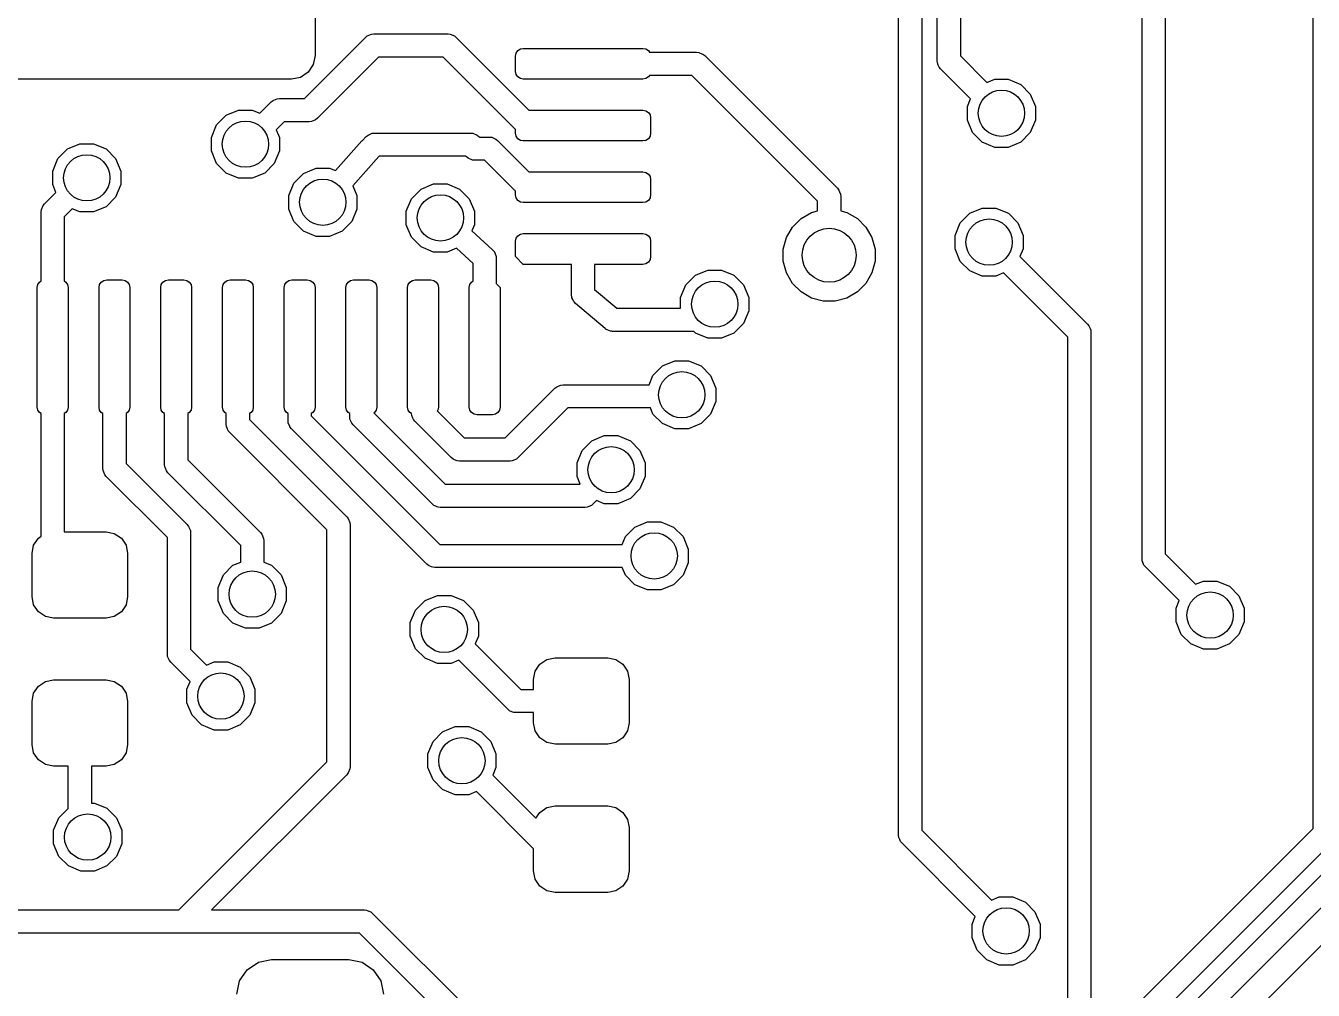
# Model space of a CAD drawing. Header units: inches. Extents: x 5.12 to 6.12, y -4.12 to -1.79.
# Drawn here: x 5.6282 to 5.9567, y -3.2431 to -2.9969 of the extents above; entities that cross this region are included whole.
import ezdxf

# ---------------------------------------------------------------- set-up
doc = ezdxf.new("R2010")
doc.units = ezdxf.units.IN
doc.header["$MEASUREMENT"] = 0
doc.layers.add('F.Cu', color=13, linetype='CONTINUOUS', true_color=0xc83434)

msp = doc.modelspace()

# ---------------------------------------------------------------- linework, layer by layer
at = {"layer": 'F.Cu', "linetype": 'CONTINUOUS'}
for p, q in [((5.70201, -2.88276), (5.70201, -3.00457)), ((5.91305, -3.13293), (5.91305, -2.89024)), ((5.91895, -2.88902), (5.91895, -3.13171)), ((5.95669, -3.2018), (5.95669, -2.90326)), ((5.86078, -3.00586), (5.86078, -2.968)), ((5.86668, -2.96677), (5.86668, -3.00463)), ((5.85094, -3.2035), (5.85094, -2.97511)), ((5.85684, -2.97389), (5.85684, -3.20227)), ((5.71535, -2.99954), (5.71598, -2.99929)), ((5.71598, -2.99929), (5.71642, -2.9991)), ((5.71642, -2.9991), (5.71699, -2.99905)), ((5.71699, -2.99905), (5.73595, -2.99905)), ((5.73595, -2.99905), (5.73653, -2.9991)), ((5.73653, -2.9991), (5.73759, -2.99954)), ((5.6993, -3.01552), (5.71491, -2.99991)), ((5.71491, -2.99991), (5.71535, -2.99954)), ((5.73759, -2.99954), (5.73759, -2.99954)), ((5.73759, -2.99954), (5.73804, -2.99991)), ((5.73804, -2.99991), (5.7566, -3.01847)), ((5.75441, -3.00287), (5.75516, -3.00272)), ((5.75516, -3.00272), (5.78568, -3.00272)), ((5.78568, -3.00272), (5.78643, -3.00287)), ((5.70201, -3.00457), (5.70156, -3.00688)), ((5.71822, -3.00495), (5.70261, -3.02056)), ((5.73473, -3.00495), (5.71822, -3.00495)), ((5.75319, -3.02342), (5.73473, -3.00495)), ((5.75319, -3.00469), (5.75334, -3.00394)), ((5.75319, -3.00863), (5.75319, -3.00469)), ((5.75334, -3.00394), (5.75377, -3.0033)), ((5.75377, -3.0033), (5.75441, -3.00287)), ((5.78643, -3.00287), (5.78707, -3.0033)), ((5.78707, -3.0033), (5.78734, -3.00371)), ((5.78734, -3.00371), (5.79936, -3.00371)), ((5.79936, -3.00371), (5.79994, -3.00377)), ((5.79994, -3.00377), (5.80073, -3.0041)), ((5.80073, -3.0041), (5.801, -3.00421)), ((5.801, -3.00421), (5.80145, -3.00457)), ((5.80145, -3.00457), (5.83531, -3.03843)), ((5.86084, -3.00643), (5.86078, -3.00586)), ((5.86668, -3.00463), (5.87347, -3.01142)), ((5.70025, -3.00883), (5.6983, -3.01014)), ((5.70156, -3.00688), (5.70025, -3.00883)), ((5.75334, -3.00938), (5.75319, -3.00863)), ((5.75377, -3.01002), (5.75334, -3.00938)), ((5.86106, -3.00698), (5.86084, -3.00643)), ((5.86128, -3.0075), (5.86106, -3.00698)), ((5.86164, -3.00795), (5.86128, -3.0075)), ((5.86929, -3.01559), (5.86164, -3.00795)), ((5.69599, -3.0106), (5.57418, -3.0106)), ((5.6983, -3.01014), (5.69599, -3.0106)), ((5.75441, -3.01045), (5.75377, -3.01002)), ((5.75516, -3.0106), (5.75441, -3.01045)), ((5.78568, -3.0106), (5.75516, -3.0106)), ((5.78643, -3.01045), (5.78568, -3.0106)), ((5.78707, -3.01002), (5.78643, -3.01045)), ((5.78734, -3.00961), (5.78707, -3.01002)), ((5.79814, -3.00961), (5.78734, -3.00961)), ((5.83027, -3.04174), (5.79814, -3.00961)), ((5.87347, -3.01142), (5.87544, -3.0106)), ((5.87544, -3.0106), (5.87889, -3.0106)), ((5.87889, -3.0106), (5.88209, -3.01193)), ((5.88209, -3.01193), (5.88453, -3.01437)), ((5.6913, -3.01602), (5.69206, -3.01571)), ((5.69206, -3.01571), (5.69237, -3.01558)), ((5.69237, -3.01558), (5.69294, -3.01552)), ((5.69294, -3.01552), (5.6993, -3.01552)), ((5.86848, -3.01756), (5.86929, -3.01559)), ((5.88453, -3.01437), (5.88585, -3.01756)), ((5.67933, -3.0198), (5.68252, -3.01848)), ((5.68252, -3.01848), (5.68598, -3.01848)), ((5.68598, -3.01848), (5.68795, -3.01929)), ((5.68795, -3.01929), (5.69086, -3.01638)), ((5.69086, -3.01638), (5.6913, -3.01602)), ((5.7566, -3.01847), (5.78568, -3.01847)), ((5.78568, -3.01847), (5.78643, -3.01862)), ((5.78643, -3.01862), (5.78707, -3.01905)), ((5.78707, -3.01905), (5.78749, -3.01969)), ((5.86848, -3.02102), (5.86848, -3.01756)), ((5.88585, -3.01756), (5.88585, -3.02102)), ((5.67556, -3.02544), (5.67689, -3.02224)), ((5.67689, -3.02224), (5.67933, -3.0198)), ((5.69417, -3.02143), (5.69212, -3.02347)), ((5.70052, -3.02143), (5.69417, -3.02143)), ((5.7011, -3.02137), (5.70052, -3.02143)), ((5.70216, -3.02093), (5.7011, -3.02137)), ((5.70261, -3.02056), (5.70216, -3.02093)), ((5.78749, -3.01969), (5.78764, -3.02044)), ((5.78764, -3.02044), (5.78764, -3.02438)), ((5.8698, -3.02421), (5.86848, -3.02102)), ((5.88585, -3.02102), (5.88453, -3.02421)), ((5.67556, -3.02889), (5.67556, -3.02544)), ((5.69212, -3.02347), (5.69294, -3.02544)), ((5.69294, -3.02544), (5.69294, -3.02889)), ((5.71409, -3.02623), (5.7151, -3.02521)), ((5.7151, -3.02521), (5.71555, -3.02484)), ((5.71555, -3.02484), (5.71661, -3.0244)), ((5.71661, -3.0244), (5.71719, -3.02435)), ((5.71719, -3.02435), (5.74175, -3.02435)), ((5.74175, -3.02435), (5.74232, -3.0244)), ((5.74232, -3.0244), (5.74339, -3.02484)), ((5.74339, -3.02484), (5.74383, -3.02521)), ((5.74383, -3.02521), (5.74398, -3.02536)), ((5.74398, -3.02536), (5.74652, -3.02536)), ((5.74652, -3.02536), (5.74709, -3.02542)), ((5.74709, -3.02542), (5.74816, -3.02586)), ((5.75319, -3.02438), (5.75319, -3.02342)), ((5.75334, -3.02513), (5.75319, -3.02438)), ((5.75377, -3.02577), (5.75334, -3.02513)), ((5.75441, -3.0262), (5.75377, -3.02577)), ((5.78707, -3.02577), (5.78643, -3.0262)), ((5.78749, -3.02513), (5.78707, -3.02577)), ((5.78764, -3.02438), (5.78749, -3.02513)), ((5.87224, -3.02666), (5.8698, -3.02421)), ((5.88453, -3.02421), (5.88209, -3.02666)), ((5.6364, -3.03084), (5.63884, -3.0284)), ((5.63884, -3.0284), (5.64204, -3.02708)), ((5.64204, -3.02708), (5.64549, -3.02708)), ((5.64549, -3.02708), (5.64869, -3.0284)), ((5.64869, -3.0284), (5.65113, -3.03084)), ((5.67689, -3.03209), (5.67556, -3.02889)), ((5.69294, -3.02889), (5.69162, -3.03209)), ((5.70722, -3.03393), (5.71397, -3.02635)), ((5.71397, -3.02635), (5.71403, -3.02629)), ((5.71403, -3.02629), (5.71409, -3.02623)), ((5.74816, -3.02586), (5.74861, -3.02623)), ((5.74861, -3.02623), (5.7566, -3.03422)), ((5.75516, -3.02635), (5.75441, -3.0262)), ((5.78568, -3.02635), (5.75516, -3.02635)), ((5.78643, -3.0262), (5.78568, -3.02635)), ((5.87544, -3.02798), (5.87224, -3.02666)), ((5.87889, -3.02798), (5.87544, -3.02798)), ((5.88209, -3.02666), (5.87889, -3.02798)), ((5.63508, -3.03404), (5.6364, -3.03084)), ((5.65113, -3.03084), (5.65245, -3.03404)), ((5.67933, -3.03453), (5.67689, -3.03209)), ((5.69162, -3.03209), (5.68917, -3.03453)), ((5.71832, -3.03034), (5.71167, -3.03782)), ((5.71841, -3.03025), (5.71832, -3.03034)), ((5.74052, -3.03025), (5.71841, -3.03025)), ((5.74067, -3.0304), (5.74052, -3.03025)), ((5.74112, -3.03077), (5.74067, -3.0304)), ((5.74219, -3.03121), (5.74112, -3.03077)), ((5.74276, -3.03127), (5.74219, -3.03121)), ((5.7453, -3.03127), (5.74276, -3.03127)), ((5.75319, -3.03917), (5.7453, -3.03127)), ((5.63508, -3.03749), (5.63508, -3.03404)), ((5.65245, -3.03404), (5.65245, -3.03749)), ((5.68252, -3.03585), (5.67933, -3.03453)), ((5.68917, -3.03453), (5.68598, -3.03585)), ((5.69663, -3.03708), (5.69908, -3.03463)), ((5.69908, -3.03463), (5.70227, -3.03331)), ((5.70227, -3.03331), (5.70573, -3.03331)), ((5.70573, -3.03331), (5.70722, -3.03393)), ((5.7566, -3.03422), (5.78568, -3.03422)), ((5.78568, -3.03422), (5.78643, -3.03437)), ((5.78643, -3.03437), (5.78707, -3.0348)), ((5.78707, -3.0348), (5.78749, -3.03544)), ((5.78749, -3.03544), (5.78764, -3.03619)), ((5.63589, -3.03946), (5.63508, -3.03749)), ((5.65245, -3.03749), (5.65113, -3.04069)), ((5.68598, -3.03585), (5.68252, -3.03585)), ((5.69531, -3.04027), (5.69663, -3.03708)), ((5.71167, -3.03782), (5.71269, -3.04027)), ((5.72663, -3.04108), (5.72908, -3.03863)), ((5.72908, -3.03863), (5.73227, -3.03731)), ((5.73227, -3.03731), (5.73573, -3.03731)), ((5.73573, -3.03731), (5.73892, -3.03863)), ((5.73892, -3.03863), (5.74137, -3.04108)), ((5.78764, -3.03619), (5.78764, -3.04013)), ((5.83531, -3.03843), (5.83568, -3.03888)), ((5.83568, -3.03888), (5.83586, -3.03933)), ((5.633, -3.04236), (5.63589, -3.03946)), ((5.65113, -3.04069), (5.64869, -3.04313)), ((5.69531, -3.04373), (5.69531, -3.04027)), ((5.71269, -3.04027), (5.71269, -3.04373)), ((5.72531, -3.04427), (5.72663, -3.04108)), ((5.74137, -3.04108), (5.74269, -3.04427)), ((5.75319, -3.04013), (5.75319, -3.03917)), ((5.75334, -3.04088), (5.75319, -3.04013)), ((5.75377, -3.04152), (5.75334, -3.04088)), ((5.75441, -3.04194), (5.75377, -3.04152)), ((5.75516, -3.04209), (5.75441, -3.04194)), ((5.78568, -3.04209), (5.75516, -3.04209)), ((5.78643, -3.04194), (5.78568, -3.04209)), ((5.78707, -3.04152), (5.78643, -3.04194)), ((5.78749, -3.04088), (5.78707, -3.04152)), ((5.78764, -3.04013), (5.78749, -3.04088)), ((5.83027, -3.04419), (5.83027, -3.04174)), ((5.83586, -3.03933), (5.83612, -3.03994)), ((5.83612, -3.03994), (5.83617, -3.04052)), ((5.83617, -3.04052), (5.83617, -3.04419)), ((5.63213, -3.04444), (5.63219, -3.04387)), ((5.63213, -3.06208), (5.63213, -3.04444)), ((5.63219, -3.04387), (5.63263, -3.0428)), ((5.63263, -3.0428), (5.633, -3.04236)), ((5.64007, -3.04364), (5.63804, -3.04567)), ((5.64204, -3.04445), (5.64007, -3.04364)), ((5.64549, -3.04445), (5.64204, -3.04445)), ((5.64869, -3.04313), (5.64549, -3.04445)), ((5.69663, -3.04692), (5.69531, -3.04373)), ((5.71269, -3.04373), (5.71137, -3.04692)), ((5.72531, -3.04773), (5.72531, -3.04427)), ((5.74269, -3.04427), (5.74269, -3.04773)), ((5.82603, -3.04615), (5.8287, -3.04461)), ((5.8287, -3.04461), (5.83027, -3.04419)), ((5.83617, -3.04419), (5.83774, -3.04461)), ((5.83774, -3.04461), (5.84041, -3.04615)), ((5.86665, -3.04724), (5.86909, -3.0448)), ((5.86909, -3.0448), (5.87229, -3.04348)), ((5.87229, -3.04348), (5.87574, -3.04348)), ((5.87574, -3.04348), (5.87894, -3.0448)), ((5.87894, -3.0448), (5.88138, -3.04724)), ((5.63804, -3.04567), (5.63804, -3.06208)), ((5.69908, -3.04937), (5.69663, -3.04692)), ((5.71137, -3.04692), (5.70892, -3.04937)), ((5.72663, -3.05092), (5.72531, -3.04773)), ((5.74269, -3.04773), (5.74203, -3.04932)), ((5.82231, -3.051), (5.82385, -3.04833)), ((5.82385, -3.04833), (5.82603, -3.04615)), ((5.84041, -3.04615), (5.84259, -3.04833)), ((5.84259, -3.04833), (5.84413, -3.051)), ((5.86533, -3.05044), (5.86665, -3.04724)), ((5.88138, -3.04724), (5.8827, -3.05044)), ((5.70227, -3.05069), (5.69908, -3.04937)), ((5.70573, -3.05069), (5.70227, -3.05069)), ((5.70892, -3.04937), (5.70573, -3.05069)), ((5.72908, -3.05337), (5.72663, -3.05092)), ((5.74203, -3.04932), (5.74731, -3.05414)), ((5.75319, -3.05194), (5.75334, -3.05118)), ((5.75319, -3.05587), (5.75319, -3.05194)), ((5.75334, -3.05118), (5.75377, -3.05055)), ((5.75377, -3.05055), (5.75441, -3.05012)), ((5.75441, -3.05012), (5.75516, -3.04997)), ((5.75516, -3.04997), (5.78568, -3.04997)), ((5.78568, -3.04997), (5.78643, -3.05012)), ((5.78643, -3.05012), (5.78707, -3.05055)), ((5.78707, -3.05055), (5.78749, -3.05118)), ((5.78749, -3.05118), (5.78764, -3.05194)), ((5.78764, -3.05194), (5.78764, -3.05587)), ((5.82151, -3.05398), (5.82231, -3.051)), ((5.84413, -3.051), (5.84493, -3.05398)), ((5.86533, -3.05389), (5.86533, -3.05044)), ((5.8827, -3.05044), (5.8827, -3.05389)), ((5.73227, -3.05469), (5.72908, -3.05337)), ((5.73573, -3.05469), (5.73227, -3.05469)), ((5.73808, -3.05371), (5.73573, -3.05469)), ((5.74237, -3.05762), (5.73808, -3.05371)), ((5.74731, -3.05414), (5.7477, -3.05457)), ((5.7477, -3.05457), (5.74773, -3.05463)), ((5.74773, -3.05463), (5.74778, -3.05468)), ((5.74778, -3.05468), (5.74797, -3.05515)), ((5.74797, -3.05515), (5.74819, -3.05561)), ((5.82151, -3.05706), (5.82151, -3.05398)), ((5.84493, -3.05398), (5.84493, -3.05706)), ((5.86665, -3.05709), (5.86533, -3.05389)), ((5.8827, -3.05389), (5.88189, -3.05586)), ((5.74237, -3.06208), (5.74237, -3.05762)), ((5.74819, -3.05561), (5.74819, -3.05568)), ((5.74819, -3.05568), (5.74822, -3.05574)), ((5.74822, -3.05574), (5.74827, -3.05632)), ((5.74827, -3.05632), (5.74827, -3.06276)), ((5.75516, -3.05784), (5.75319, -3.05587)), ((5.76747, -3.05784), (5.75516, -3.05784)), ((5.76747, -3.0656), (5.76747, -3.05784)), ((5.78568, -3.05784), (5.77337, -3.05784)), ((5.77337, -3.05784), (5.77337, -3.06424)), ((5.78643, -3.05769), (5.78568, -3.05784)), ((5.78707, -3.05727), (5.78643, -3.05769)), ((5.78749, -3.05663), (5.78707, -3.05727)), ((5.78764, -3.05587), (5.78749, -3.05663)), ((5.82231, -3.06004), (5.82151, -3.05706)), ((5.84493, -3.05706), (5.84413, -3.06004)), ((5.86909, -3.05953), (5.86665, -3.05709)), ((5.88189, -3.05586), (5.89914, -3.07311)), ((5.64747, -3.06236), (5.64811, -3.06193)), ((5.64811, -3.06193), (5.64886, -3.06178)), ((5.64886, -3.06178), (5.6528, -3.06178)), ((5.6528, -3.06178), (5.65355, -3.06193)), ((5.65355, -3.06193), (5.65419, -3.06236)), ((5.66322, -3.06236), (5.66386, -3.06193)), ((5.66386, -3.06193), (5.66461, -3.06178)), ((5.66461, -3.06178), (5.66855, -3.06178)), ((5.66855, -3.06178), (5.6693, -3.06193)), ((5.6693, -3.06193), (5.66994, -3.06236)), ((5.67897, -3.06236), (5.67961, -3.06193)), ((5.67961, -3.06193), (5.68036, -3.06178)), ((5.68036, -3.06178), (5.6843, -3.06178)), ((5.6843, -3.06178), (5.68505, -3.06193)), ((5.68505, -3.06193), (5.68569, -3.06236)), ((5.69472, -3.06236), (5.69535, -3.06193)), ((5.69535, -3.06193), (5.69611, -3.06178)), ((5.69611, -3.06178), (5.70005, -3.06178)), ((5.70005, -3.06178), (5.7008, -3.06193)), ((5.7008, -3.06193), (5.70144, -3.06236)), ((5.71046, -3.06236), (5.7111, -3.06193)), ((5.7111, -3.06193), (5.71186, -3.06178)), ((5.71186, -3.06178), (5.71579, -3.06178)), ((5.71579, -3.06178), (5.71655, -3.06193)), ((5.71655, -3.06193), (5.71719, -3.06236)), ((5.72621, -3.06236), (5.72685, -3.06193)), ((5.72685, -3.06193), (5.7276, -3.06178)), ((5.7276, -3.06178), (5.73154, -3.06178)), ((5.73154, -3.06178), (5.73229, -3.06193)), ((5.73229, -3.06193), (5.73293, -3.06236)), ((5.79663, -3.06308), (5.79908, -3.06063)), ((5.79908, -3.06063), (5.80227, -3.05931)), ((5.80227, -3.05931), (5.80573, -3.05931)), ((5.80573, -3.05931), (5.80892, -3.06063)), ((5.80892, -3.06063), (5.81137, -3.06308)), ((5.82385, -3.06271), (5.82231, -3.06004)), ((5.84413, -3.06004), (5.84259, -3.06271)), ((5.87229, -3.06085), (5.86909, -3.05953)), ((5.87574, -3.06085), (5.87229, -3.06085)), ((5.87771, -3.06004), (5.87574, -3.06085)), ((5.89409, -3.07642), (5.87771, -3.06004)), ((5.63115, -3.06375), (5.6313, -3.06299)), ((5.63115, -3.09426), (5.63115, -3.06375)), ((5.6313, -3.06299), (5.63172, -3.06236)), ((5.63172, -3.06236), (5.63213, -3.06208)), ((5.63804, -3.06208), (5.63845, -3.06236)), ((5.63845, -3.06236), (5.63887, -3.06299)), ((5.63887, -3.06299), (5.63902, -3.06375)), ((5.63902, -3.06375), (5.63902, -3.09426)), ((5.6469, -3.06375), (5.64705, -3.06299)), ((5.6469, -3.09426), (5.6469, -3.06375)), ((5.64705, -3.06299), (5.64747, -3.06236)), ((5.65419, -3.06236), (5.65462, -3.06299)), ((5.65462, -3.06299), (5.65477, -3.06375)), ((5.65477, -3.06375), (5.65477, -3.09426)), ((5.66264, -3.06375), (5.66279, -3.06299)), ((5.66264, -3.09426), (5.66264, -3.06375)), ((5.66279, -3.06299), (5.66322, -3.06236)), ((5.66994, -3.06236), (5.67037, -3.06299)), ((5.67037, -3.06299), (5.67052, -3.06375)), ((5.67052, -3.06375), (5.67052, -3.09426)), ((5.67839, -3.06375), (5.67854, -3.06299)), ((5.67839, -3.09426), (5.67839, -3.06375)), ((5.67854, -3.06299), (5.67897, -3.06236)), ((5.68569, -3.06236), (5.68612, -3.06299)), ((5.68612, -3.06299), (5.68627, -3.06375)), ((5.68627, -3.06375), (5.68627, -3.09426)), ((5.69414, -3.06375), (5.69429, -3.06299)), ((5.69414, -3.09426), (5.69414, -3.06375)), ((5.69429, -3.06299), (5.69472, -3.06236)), ((5.70144, -3.06236), (5.70186, -3.06299)), ((5.70186, -3.06299), (5.70201, -3.06375)), ((5.70201, -3.06375), (5.70201, -3.09426)), ((5.70989, -3.06375), (5.71004, -3.06299)), ((5.70989, -3.09426), (5.70989, -3.06375)), ((5.71004, -3.06299), (5.71046, -3.06236)), ((5.71719, -3.06236), (5.71761, -3.06299)), ((5.71761, -3.06299), (5.71776, -3.06375)), ((5.71776, -3.06375), (5.71776, -3.09426)), ((5.72564, -3.06375), (5.72579, -3.06299)), ((5.72564, -3.09426), (5.72564, -3.06375)), ((5.72579, -3.06299), (5.72621, -3.06236)), ((5.73293, -3.06236), (5.73336, -3.06299)), ((5.73336, -3.06299), (5.73351, -3.06375)), ((5.73351, -3.06375), (5.73351, -3.09426)), ((5.74138, -3.06375), (5.74153, -3.06299)), ((5.74138, -3.09426), (5.74138, -3.06375)), ((5.74153, -3.06299), (5.74196, -3.06236)), ((5.74196, -3.06236), (5.74237, -3.06208)), ((5.74827, -3.06276), (5.74926, -3.06375)), ((5.74926, -3.06375), (5.74926, -3.09426)), ((5.77337, -3.06424), (5.77904, -3.06905)), ((5.79531, -3.06627), (5.79663, -3.06308)), ((5.81137, -3.06308), (5.81269, -3.06627)), ((5.82603, -3.06489), (5.82385, -3.06271)), ((5.8287, -3.06643), (5.82603, -3.06489)), ((5.84041, -3.06489), (5.83774, -3.06643)), ((5.84259, -3.06271), (5.84041, -3.06489)), ((5.76752, -3.06618), (5.76747, -3.0656)), ((5.76757, -3.06629), (5.76752, -3.06618)), ((5.76758, -3.06641), (5.76757, -3.06629)), ((5.76779, -3.06682), (5.76758, -3.06641)), ((5.76796, -3.06724), (5.76779, -3.06682)), ((5.76805, -3.06733), (5.76796, -3.06724)), ((5.76811, -3.06744), (5.76805, -3.06733)), ((5.76851, -3.06785), (5.76811, -3.06744)), ((5.77604, -3.07425), (5.76851, -3.06785)), ((5.79531, -3.06905), (5.79531, -3.06627)), ((5.81269, -3.06627), (5.81269, -3.06973)), ((5.83168, -3.06723), (5.8287, -3.06643)), ((5.83476, -3.06723), (5.83168, -3.06723)), ((5.83774, -3.06643), (5.83476, -3.06723)), ((5.77904, -3.06905), (5.79531, -3.06905)), ((5.81269, -3.06973), (5.81137, -3.07292)), ((5.77626, -3.0744), (5.77604, -3.07425)), ((5.77631, -3.07446), (5.77626, -3.0744)), ((5.77637, -3.07448), (5.77631, -3.07446)), ((5.77652, -3.07458), (5.77637, -3.07448)), ((5.77695, -3.07472), (5.77652, -3.07458)), ((5.77738, -3.0749), (5.77695, -3.07472)), ((5.77755, -3.07491), (5.77738, -3.0749)), ((5.77761, -3.07493), (5.77755, -3.07491)), ((5.77769, -3.07493), (5.77761, -3.07493)), ((5.77795, -3.07495), (5.77769, -3.07493)), ((5.79867, -3.07495), (5.77795, -3.07495)), ((5.79908, -3.07537), (5.79867, -3.07495)), ((5.81137, -3.07292), (5.80892, -3.07537)), ((5.89914, -3.07311), (5.8995, -3.07356)), ((5.8995, -3.07356), (5.89979, -3.07425)), ((5.89979, -3.07425), (5.89994, -3.07462)), ((5.89994, -3.07462), (5.9, -3.0752)), ((5.80227, -3.07669), (5.79908, -3.07537)), ((5.80573, -3.07669), (5.80227, -3.07669)), ((5.80892, -3.07537), (5.80573, -3.07669)), ((5.89409, -3.25048), (5.89409, -3.07642)), ((5.9, -3.0752), (5.9, -3.2517)), ((5.78823, -3.0862), (5.79067, -3.08376)), ((5.79067, -3.08376), (5.79386, -3.08244)), ((5.79386, -3.08244), (5.79732, -3.08244)), ((5.79732, -3.08244), (5.80051, -3.08376)), ((5.80051, -3.08376), (5.80296, -3.0862)), ((5.78724, -3.08858), (5.78823, -3.0862)), ((5.80296, -3.0862), (5.80428, -3.0894)), ((5.75055, -3.10213), (5.76324, -3.08945)), ((5.76324, -3.08945), (5.76368, -3.08908)), ((5.76368, -3.08908), (5.76444, -3.08877)), ((5.76444, -3.08877), (5.76475, -3.08864)), ((5.76475, -3.08864), (5.76533, -3.08858)), ((5.76533, -3.08858), (5.78724, -3.08858)), ((5.80428, -3.0894), (5.80428, -3.09285)), ((5.6313, -3.09501), (5.63115, -3.09426)), ((5.63902, -3.09426), (5.63887, -3.09501)), ((5.64705, -3.09501), (5.6469, -3.09426)), ((5.65477, -3.09426), (5.65462, -3.09501)), ((5.66279, -3.09501), (5.66264, -3.09426)), ((5.67052, -3.09426), (5.67037, -3.09501)), ((5.67854, -3.09501), (5.67839, -3.09426)), ((5.68627, -3.09426), (5.68612, -3.09501)), ((5.69429, -3.09501), (5.69414, -3.09426)), ((5.70201, -3.09426), (5.70186, -3.09501)), ((5.71004, -3.09501), (5.70989, -3.09426)), ((5.71776, -3.09426), (5.71761, -3.09501)), ((5.72579, -3.09501), (5.72564, -3.09426)), ((5.73351, -3.09426), (5.73336, -3.09501)), ((5.74153, -3.09501), (5.74138, -3.09426)), ((5.74926, -3.09426), (5.74911, -3.09501)), ((5.76655, -3.09449), (5.75386, -3.10717)), ((5.78758, -3.09449), (5.76655, -3.09449)), ((5.78823, -3.09605), (5.78758, -3.09449)), ((5.80428, -3.09285), (5.80296, -3.09605)), ((5.63172, -3.09565), (5.6313, -3.09501)), ((5.63213, -3.09592), (5.63172, -3.09565)), ((5.63213, -3.12721), (5.63213, -3.09592)), ((5.63845, -3.09565), (5.63804, -3.09592)), ((5.63804, -3.09592), (5.63804, -3.12608)), ((5.63887, -3.09501), (5.63845, -3.09565)), ((5.64747, -3.09565), (5.64705, -3.09501)), ((5.64788, -3.09592), (5.64747, -3.09565)), ((5.64788, -3.10987), (5.64788, -3.09592)), ((5.65419, -3.09565), (5.65379, -3.09592)), ((5.65379, -3.09592), (5.65379, -3.10865)), ((5.65462, -3.09501), (5.65419, -3.09565)), ((5.66322, -3.09565), (5.66279, -3.09501)), ((5.66363, -3.09592), (5.66322, -3.09565)), ((5.66363, -3.10892), (5.66363, -3.09592)), ((5.66994, -3.09565), (5.66953, -3.09592)), ((5.66953, -3.09592), (5.66953, -3.1077)), ((5.67037, -3.09501), (5.66994, -3.09565)), ((5.67897, -3.09565), (5.67854, -3.09501)), ((5.67938, -3.09592), (5.67897, -3.09565)), ((5.67938, -3.09866), (5.67938, -3.09592)), ((5.68569, -3.09565), (5.68528, -3.09592)), ((5.68528, -3.09592), (5.68528, -3.09743)), ((5.68528, -3.09743), (5.71009, -3.12224)), ((5.68612, -3.09501), (5.68569, -3.09565)), ((5.69472, -3.09565), (5.69429, -3.09501)), ((5.69512, -3.09592), (5.69472, -3.09565)), ((5.69512, -3.0977), (5.69512, -3.09592)), ((5.69518, -3.09828), (5.69512, -3.0977)), ((5.70144, -3.09565), (5.70103, -3.09592)), ((5.70103, -3.09592), (5.70103, -3.09648)), ((5.70103, -3.09648), (5.73384, -3.12929)), ((5.70186, -3.09501), (5.70144, -3.09565)), ((5.71046, -3.09565), (5.71004, -3.09501)), ((5.71087, -3.09592), (5.71046, -3.09565)), ((5.71087, -3.09675), (5.71087, -3.09592)), ((5.71093, -3.09732), (5.71087, -3.09675)), ((5.71109, -3.0977), (5.71093, -3.09732)), ((5.71137, -3.09839), (5.71109, -3.0977)), ((5.71719, -3.09565), (5.71702, -3.09576)), ((5.71702, -3.09576), (5.7352, -3.11394)), ((5.71761, -3.09501), (5.71719, -3.09565)), ((5.72621, -3.09565), (5.72579, -3.09501)), ((5.72663, -3.09593), (5.72621, -3.09565)), ((5.72668, -3.09637), (5.72663, -3.09593)), ((5.72699, -3.09713), (5.72668, -3.09637)), ((5.72712, -3.09743), (5.72699, -3.09713)), ((5.72748, -3.09788), (5.72712, -3.09743)), ((5.73678, -3.10717), (5.72748, -3.09788)), ((5.73336, -3.09501), (5.7332, -3.09525)), ((5.7332, -3.09525), (5.74009, -3.10213)), ((5.74196, -3.09565), (5.74153, -3.09501)), ((5.7426, -3.09608), (5.74196, -3.09565)), ((5.74335, -3.09623), (5.7426, -3.09608)), ((5.74729, -3.09623), (5.74335, -3.09623)), ((5.74804, -3.09608), (5.74729, -3.09623)), ((5.74868, -3.09565), (5.74804, -3.09608)), ((5.74911, -3.09501), (5.74868, -3.09565)), ((5.79067, -3.09849), (5.78823, -3.09605)), ((5.80296, -3.09605), (5.80051, -3.09849)), ((5.67943, -3.09923), (5.67938, -3.09866)), ((5.6796, -3.09964), (5.67943, -3.09923)), ((5.67987, -3.1003), (5.6796, -3.09964)), ((5.68024, -3.10075), (5.67987, -3.1003)), ((5.70505, -3.12555), (5.68024, -3.10075)), ((5.69556, -3.0992), (5.69518, -3.09828)), ((5.69562, -3.09934), (5.69556, -3.0992)), ((5.69599, -3.09979), (5.69562, -3.09934)), ((5.73053, -3.13433), (5.69599, -3.09979)), ((5.71174, -3.09883), (5.71137, -3.09839)), ((5.73189, -3.11899), (5.71174, -3.09883)), ((5.79386, -3.09981), (5.79067, -3.09849)), ((5.79732, -3.09981), (5.79386, -3.09981)), ((5.80051, -3.09849), (5.79732, -3.09981)), ((5.74009, -3.10213), (5.75055, -3.10213)), ((5.77019, -3.10531), (5.77264, -3.10287)), ((5.77264, -3.10287), (5.77583, -3.10155)), ((5.77583, -3.10155), (5.77929, -3.10155)), ((5.77929, -3.10155), (5.78248, -3.10287)), ((5.78248, -3.10287), (5.78492, -3.10531)), ((5.66953, -3.1077), (5.68809, -3.12625)), ((5.73723, -3.10754), (5.73678, -3.10717)), ((5.7376, -3.1077), (5.73723, -3.10754)), ((5.73829, -3.10798), (5.7376, -3.1077)), ((5.75341, -3.10754), (5.75235, -3.10798)), ((5.75386, -3.10717), (5.75341, -3.10754)), ((5.76887, -3.10851), (5.77019, -3.10531)), ((5.78492, -3.10531), (5.78625, -3.10851)), ((5.64794, -3.11045), (5.64788, -3.10987)), ((5.64813, -3.11091), (5.64794, -3.11045)), ((5.64838, -3.11151), (5.64813, -3.11091)), ((5.65379, -3.10865), (5.66939, -3.12425)), ((5.66368, -3.10949), (5.66363, -3.10892)), ((5.66384, -3.10987), (5.66368, -3.10949)), ((5.66413, -3.11056), (5.66384, -3.10987)), ((5.66449, -3.11101), (5.66413, -3.11056)), ((5.68305, -3.12956), (5.66449, -3.11101)), ((5.73887, -3.10804), (5.73829, -3.10798)), ((5.75177, -3.10804), (5.73887, -3.10804)), ((5.75235, -3.10798), (5.75177, -3.10804)), ((5.76887, -3.11196), (5.76887, -3.10851)), ((5.78625, -3.10851), (5.78625, -3.11196)), ((5.64874, -3.11196), (5.64838, -3.11151)), ((5.66435, -3.12756), (5.64874, -3.11196)), ((5.7352, -3.11394), (5.76967, -3.11394)), ((5.76969, -3.11393), (5.76887, -3.11196)), ((5.76967, -3.11394), (5.76969, -3.11393)), ((5.78625, -3.11196), (5.78492, -3.11516)), ((5.78248, -3.1176), (5.77929, -3.11892)), ((5.78492, -3.11516), (5.78248, -3.1176)), ((5.73233, -3.11935), (5.73189, -3.11899)), ((5.7334, -3.11979), (5.73233, -3.11935)), ((5.73398, -3.11985), (5.7334, -3.11979)), ((5.7709, -3.11985), (5.73398, -3.11985)), ((5.77147, -3.11979), (5.7709, -3.11985)), ((5.77254, -3.11935), (5.77147, -3.11979)), ((5.77299, -3.11899), (5.77254, -3.11935)), ((5.77386, -3.11811), (5.77299, -3.11899)), ((5.77583, -3.11892), (5.77386, -3.11811)), ((5.77929, -3.11892), (5.77583, -3.11892)), ((5.66939, -3.12425), (5.66975, -3.1247)), ((5.71009, -3.12224), (5.71046, -3.12269)), ((5.71046, -3.12269), (5.7109, -3.12375)), ((5.7109, -3.12375), (5.71095, -3.12433)), ((5.71095, -3.12433), (5.71095, -3.186)), ((5.78364, -3.12488), (5.78684, -3.12356)), ((5.78684, -3.12356), (5.79029, -3.12356)), ((5.79029, -3.12356), (5.79348, -3.12488)), ((5.63141, -3.12769), (5.63213, -3.12721)), ((5.63804, -3.12608), (5.64869, -3.12608)), ((5.64869, -3.12608), (5.6508, -3.1265)), ((5.6508, -3.1265), (5.65259, -3.12769)), ((5.66435, -3.1573), (5.66435, -3.12756)), ((5.66975, -3.1247), (5.6702, -3.12576)), ((5.6702, -3.12576), (5.67025, -3.12634)), ((5.67025, -3.12634), (5.67025, -3.15608)), ((5.68809, -3.12625), (5.68846, -3.1267)), ((5.68846, -3.1267), (5.6889, -3.12776)), ((5.70505, -3.18478), (5.70505, -3.12555)), ((5.78038, -3.12929), (5.7812, -3.12732)), ((5.7812, -3.12732), (5.78364, -3.12488)), ((5.79348, -3.12488), (5.79593, -3.12732)), ((5.79593, -3.12732), (5.79725, -3.13052)), ((5.6298, -3.13159), (5.63021, -3.12948)), ((5.63021, -3.12948), (5.63141, -3.12769)), ((5.65259, -3.12769), (5.65379, -3.12948)), ((5.65379, -3.12948), (5.6542, -3.13159)), ((5.68305, -3.13382), (5.68305, -3.12956)), ((5.6889, -3.12776), (5.68895, -3.12834)), ((5.68895, -3.12834), (5.68895, -3.13382)), ((5.73384, -3.12929), (5.78038, -3.12929)), ((5.79725, -3.13052), (5.79725, -3.13397)), ((5.6298, -3.14261), (5.6298, -3.13159)), ((5.6542, -3.13159), (5.6542, -3.14261)), ((5.68108, -3.13463), (5.68305, -3.13382)), ((5.68895, -3.13382), (5.69092, -3.13463)), ((5.79725, -3.13397), (5.79593, -3.13717)), ((5.9131, -3.13351), (5.91305, -3.13293)), ((5.91345, -3.13434), (5.9131, -3.13351)), ((5.91895, -3.13171), (5.92672, -3.13947)), ((5.67731, -3.14027), (5.67863, -3.13708)), ((5.67863, -3.13708), (5.68108, -3.13463)), ((5.69092, -3.13463), (5.69337, -3.13708)), ((5.69337, -3.13708), (5.69469, -3.14027)), ((5.73098, -3.1347), (5.73053, -3.13433)), ((5.73173, -3.13501), (5.73098, -3.1347)), ((5.73204, -3.13514), (5.73173, -3.13501)), ((5.73262, -3.1352), (5.73204, -3.13514)), ((5.78038, -3.1352), (5.73262, -3.1352)), ((5.7812, -3.13717), (5.78038, -3.1352)), ((5.78364, -3.13961), (5.7812, -3.13717)), ((5.79593, -3.13717), (5.79348, -3.13961)), ((5.91354, -3.13457), (5.91345, -3.13434)), ((5.91391, -3.13502), (5.91354, -3.13457)), ((5.92254, -3.14365), (5.91391, -3.13502)), ((5.67731, -3.14373), (5.67731, -3.14027)), ((5.69469, -3.14027), (5.69469, -3.14373)), ((5.78684, -3.14093), (5.78364, -3.13961)), ((5.79348, -3.13961), (5.79029, -3.14093)), ((5.92672, -3.13947), (5.92869, -3.13865)), ((5.92869, -3.13865), (5.93214, -3.13865)), ((5.93214, -3.13865), (5.93533, -3.13998)), ((5.93533, -3.13998), (5.93778, -3.14242)), ((5.63021, -3.14472), (5.6298, -3.14261)), ((5.6542, -3.14261), (5.65379, -3.14472)), ((5.67863, -3.14692), (5.67731, -3.14373)), ((5.69469, -3.14373), (5.69337, -3.14692)), ((5.72763, -3.14608), (5.73008, -3.14363)), ((5.73008, -3.14363), (5.73327, -3.14231)), ((5.73327, -3.14231), (5.73673, -3.14231)), ((5.73673, -3.14231), (5.73992, -3.14363)), ((5.73992, -3.14363), (5.74237, -3.14608)), ((5.79029, -3.14093), (5.78684, -3.14093)), ((5.92173, -3.14561), (5.92254, -3.14365)), ((5.93778, -3.14242), (5.9391, -3.14561)), ((5.63141, -3.14651), (5.63021, -3.14472)), ((5.6332, -3.14771), (5.63141, -3.14651)), ((5.65259, -3.14651), (5.6508, -3.14771)), ((5.65379, -3.14472), (5.65259, -3.14651)), ((5.68108, -3.14937), (5.67863, -3.14692)), ((5.69337, -3.14692), (5.69092, -3.14937)), ((5.72631, -3.14927), (5.72763, -3.14608)), ((5.74237, -3.14608), (5.74369, -3.14927)), ((5.92173, -3.14907), (5.92173, -3.14561)), ((5.9391, -3.14561), (5.9391, -3.14907)), ((5.63531, -3.14813), (5.6332, -3.14771)), ((5.64869, -3.14813), (5.63531, -3.14813)), ((5.6508, -3.14771), (5.64869, -3.14813)), ((5.68427, -3.15069), (5.68108, -3.14937)), ((5.69092, -3.14937), (5.68773, -3.15069)), ((5.72631, -3.15273), (5.72631, -3.14927)), ((5.74369, -3.14927), (5.74369, -3.15273)), ((5.92305, -3.15226), (5.92173, -3.14907)), ((5.9391, -3.14907), (5.93778, -3.15226)), ((5.68773, -3.15069), (5.68427, -3.15069)), ((5.72763, -3.15592), (5.72631, -3.15273)), ((5.74369, -3.15273), (5.74287, -3.1547)), ((5.92549, -3.15471), (5.92305, -3.15226)), ((5.93778, -3.15226), (5.93533, -3.15471)), ((5.67025, -3.15608), (5.6743, -3.16013)), ((5.73008, -3.15837), (5.72763, -3.15592)), ((5.74287, -3.1547), (5.75451, -3.16634)), ((5.92869, -3.15603), (5.92549, -3.15471)), ((5.93214, -3.15603), (5.92869, -3.15603)), ((5.93533, -3.15471), (5.93214, -3.15603)), ((5.6644, -3.15788), (5.66435, -3.1573)), ((5.66457, -3.15827), (5.6644, -3.15788)), ((5.66484, -3.15894), (5.66457, -3.15827)), ((5.66521, -3.15939), (5.66484, -3.15894)), ((5.67013, -3.1643), (5.66521, -3.15939)), ((5.6743, -3.16013), (5.67627, -3.15931)), ((5.67627, -3.15931), (5.67973, -3.15931)), ((5.67973, -3.15931), (5.68292, -3.16063)), ((5.73327, -3.15969), (5.73008, -3.15837)), ((5.73673, -3.15969), (5.73327, -3.15969)), ((5.7387, -3.15887), (5.73673, -3.15969)), ((5.7512, -3.17138), (5.7387, -3.15887)), ((5.75821, -3.16167), (5.75941, -3.15988)), ((5.75941, -3.15988), (5.7612, -3.15869)), ((5.7612, -3.15869), (5.76331, -3.15827)), ((5.76331, -3.15827), (5.77669, -3.15827)), ((5.77669, -3.15827), (5.7788, -3.15869)), ((5.7788, -3.15869), (5.78059, -3.15988)), ((5.78059, -3.15988), (5.78179, -3.16167)), ((5.68292, -3.16063), (5.68537, -3.16308)), ((5.68537, -3.16308), (5.68669, -3.16627)), ((5.7578, -3.16378), (5.75821, -3.16167)), ((5.7578, -3.16634), (5.7578, -3.16378)), ((5.78179, -3.16167), (5.7822, -3.16378)), ((5.7822, -3.16378), (5.7822, -3.1748)), ((5.63021, -3.16728), (5.63141, -3.16549)), ((5.63141, -3.16549), (5.6332, -3.16429)), ((5.6332, -3.16429), (5.63531, -3.16387)), ((5.63531, -3.16387), (5.64869, -3.16387)), ((5.64869, -3.16387), (5.6508, -3.16429)), ((5.6508, -3.16429), (5.65259, -3.16549)), ((5.65259, -3.16549), (5.65379, -3.16728)), ((5.66931, -3.16627), (5.67013, -3.1643)), ((5.66931, -3.16973), (5.66931, -3.16627)), ((5.68669, -3.16627), (5.68669, -3.16973)), ((5.75451, -3.16634), (5.7578, -3.16634)), ((5.6298, -3.16939), (5.63021, -3.16728)), ((5.6298, -3.18041), (5.6298, -3.16939)), ((5.65379, -3.16728), (5.6542, -3.16939)), ((5.6542, -3.16939), (5.6542, -3.18041)), ((5.67063, -3.17292), (5.66931, -3.16973)), ((5.68669, -3.16973), (5.68537, -3.17292)), ((5.67308, -3.17537), (5.67063, -3.17292)), ((5.68537, -3.17292), (5.68292, -3.17537)), ((5.75165, -3.17175), (5.7512, -3.17138)), ((5.75227, -3.172), (5.75165, -3.17175)), ((5.75272, -3.17219), (5.75227, -3.172)), ((5.75329, -3.17224), (5.75272, -3.17219)), ((5.7578, -3.17224), (5.75329, -3.17224)), ((5.7578, -3.1748), (5.7578, -3.17224)), ((5.67627, -3.17669), (5.67308, -3.17537)), ((5.67973, -3.17669), (5.67627, -3.17669)), ((5.68292, -3.17537), (5.67973, -3.17669)), ((5.73458, -3.17713), (5.73777, -3.17581)), ((5.73777, -3.17581), (5.74123, -3.17581)), ((5.74123, -3.17581), (5.74442, -3.17713)), ((5.75821, -3.17691), (5.7578, -3.1748)), ((5.75941, -3.1787), (5.75821, -3.17691)), ((5.78179, -3.17691), (5.78059, -3.1787)), ((5.7822, -3.1748), (5.78179, -3.17691)), ((5.73081, -3.18277), (5.73213, -3.17958)), ((5.73213, -3.17958), (5.73458, -3.17713)), ((5.74442, -3.17713), (5.74687, -3.17958)), ((5.74687, -3.17958), (5.74819, -3.18277)), ((5.7612, -3.1799), (5.75941, -3.1787)), ((5.76331, -3.18031), (5.7612, -3.1799)), ((5.7788, -3.1799), (5.77669, -3.18031)), ((5.78059, -3.1787), (5.7788, -3.1799)), ((5.63021, -3.18252), (5.6298, -3.18041)), ((5.63141, -3.18431), (5.63021, -3.18252)), ((5.65379, -3.18252), (5.65259, -3.18431)), ((5.6542, -3.18041), (5.65379, -3.18252)), ((5.73081, -3.18623), (5.73081, -3.18277)), ((5.74819, -3.18277), (5.74819, -3.18623)), ((5.77669, -3.18031), (5.76331, -3.18031)), ((5.6332, -3.1855), (5.63141, -3.18431)), ((5.63531, -3.18592), (5.6332, -3.1855)), ((5.63905, -3.18592), (5.63531, -3.18592)), ((5.63905, -3.19667), (5.63905, -3.18592)), ((5.64869, -3.18592), (5.64495, -3.18592)), ((5.64495, -3.18592), (5.64495, -3.19531)), ((5.6508, -3.1855), (5.64869, -3.18592)), ((5.65259, -3.18431), (5.6508, -3.1855)), ((5.66722, -3.2226), (5.70505, -3.18478)), ((5.7109, -3.18658), (5.71046, -3.18764)), ((5.71095, -3.186), (5.7109, -3.18658)), ((5.73213, -3.18942), (5.73081, -3.18623)), ((5.74819, -3.18623), (5.74737, -3.1882)), ((5.71009, -3.18809), (5.67558, -3.2226)), ((5.71046, -3.18764), (5.71009, -3.18809)), ((5.73458, -3.19187), (5.73213, -3.18942)), ((5.74737, -3.1882), (5.75839, -3.19921)), ((5.73777, -3.19319), (5.73458, -3.19187)), ((5.74123, -3.19319), (5.73777, -3.19319)), ((5.7432, -3.19237), (5.74123, -3.19319)), ((5.7578, -3.20697), (5.7432, -3.19237)), ((5.64495, -3.19531), (5.64573, -3.19531)), ((5.64573, -3.19531), (5.64892, -3.19663)), ((5.64892, -3.19663), (5.65137, -3.19908)), ((5.75941, -3.19768), (5.7612, -3.19648)), ((5.7612, -3.19648), (5.76331, -3.19606)), ((5.76331, -3.19606), (5.77669, -3.19606)), ((5.77669, -3.19606), (5.7788, -3.19648)), ((5.7788, -3.19648), (5.78059, -3.19768)), ((5.63531, -3.20227), (5.63663, -3.19908)), ((5.63663, -3.19908), (5.63905, -3.19667)), ((5.65137, -3.19908), (5.65269, -3.20227)), ((5.75839, -3.19921), (5.75941, -3.19768)), ((5.78059, -3.19768), (5.78179, -3.19947)), ((5.78179, -3.19947), (5.7822, -3.20157)), ((5.89754, -3.29281), (5.99287, -3.19747)), ((5.63531, -3.20573), (5.63531, -3.20227)), ((5.65269, -3.20227), (5.65269, -3.20573)), ((5.7822, -3.20157), (5.7822, -3.2126)), ((5.83744, -3.32105), (5.95669, -3.2018)), ((5.85684, -3.20227), (5.87465, -3.22008)), ((5.63663, -3.20892), (5.63531, -3.20573)), ((5.65269, -3.20573), (5.65137, -3.20892)), ((5.96173, -3.20511), (5.84076, -3.32609)), ((5.84151, -3.3309), (5.96654, -3.20588)), ((5.85099, -3.20407), (5.85094, -3.2035)), ((5.8512, -3.20458), (5.85099, -3.20407)), ((5.85143, -3.20514), (5.8512, -3.20458)), ((5.8518, -3.20558), (5.85143, -3.20514)), ((5.87047, -3.22426), (5.8518, -3.20558)), ((5.63908, -3.21137), (5.63663, -3.20892)), ((5.65137, -3.20892), (5.64892, -3.21137)), ((5.7578, -3.2126), (5.7578, -3.20697)), ((5.97158, -3.20919), (5.84483, -3.33593)), ((5.64227, -3.21269), (5.63908, -3.21137)), ((5.64573, -3.21269), (5.64227, -3.21269)), ((5.64892, -3.21137), (5.64573, -3.21269)), ((5.75821, -3.21471), (5.7578, -3.2126)), ((5.7822, -3.2126), (5.78179, -3.21471)), ((5.75941, -3.2165), (5.75821, -3.21471)), ((5.78179, -3.21471), (5.78059, -3.2165)), ((5.7612, -3.21769), (5.75941, -3.2165)), ((5.76331, -3.21811), (5.7612, -3.21769)), ((5.77669, -3.21811), (5.76331, -3.21811)), ((5.7788, -3.21769), (5.77669, -3.21811)), ((5.78059, -3.2165), (5.7788, -3.21769)), ((5.87465, -3.22008), (5.87662, -3.21926)), ((5.87662, -3.21926), (5.88007, -3.21926)), ((5.88007, -3.21926), (5.88327, -3.22059)), ((5.56667, -3.2226), (5.66722, -3.2226)), ((5.67558, -3.2226), (5.71461, -3.2226)), ((5.71461, -3.2226), (5.71518, -3.22266)), ((5.71518, -3.22266), (5.71575, -3.22289)), ((5.71575, -3.22289), (5.71625, -3.2231)), ((5.88327, -3.22059), (5.88571, -3.22303)), ((5.71625, -3.2231), (5.71669, -3.22347)), ((5.71669, -3.22347), (5.74268, -3.24945)), ((5.86966, -3.22622), (5.87047, -3.22426)), ((5.88571, -3.22303), (5.88703, -3.22622)), ((5.66755, -3.22851), (5.56789, -3.22851)), ((5.66845, -3.22851), (5.66755, -3.22851)), ((5.71338, -3.22851), (5.66845, -3.22851)), ((5.73764, -3.25276), (5.71338, -3.22851)), ((5.86966, -3.22968), (5.86966, -3.22622)), ((5.88703, -3.22622), (5.88703, -3.22968)), ((5.87098, -3.23287), (5.86966, -3.22968)), ((5.88703, -3.22968), (5.88571, -3.23287)), ((5.68468, -3.23783), (5.68755, -3.23591)), ((5.68755, -3.23591), (5.69094, -3.23524)), ((5.69094, -3.23524), (5.71063, -3.23524)), ((5.71063, -3.23524), (5.71402, -3.23591)), ((5.71402, -3.23591), (5.71689, -3.23783)), ((5.87343, -3.23532), (5.87098, -3.23287)), ((5.87662, -3.23664), (5.87343, -3.23532)), ((5.88327, -3.23532), (5.88007, -3.23664)), ((5.88571, -3.23287), (5.88327, -3.23532)), ((5.68276, -3.2407), (5.68468, -3.23783)), ((5.71689, -3.23783), (5.71881, -3.2407)), ((5.88007, -3.23664), (5.87662, -3.23664)), ((5.68209, -3.24409), (5.68276, -3.2407)), ((5.71881, -3.2407), (5.71949, -3.24409))]:
    msp.add_line(p, q, dxfattribs=at)
at = {"layer": 'F.Cu'}
for centre, radius in [((5.87717, -3.01929), 0.00591), ((5.68425, -3.02717), 0.00591), ((5.64376, -3.03576), 0.00591), ((5.704, -3.042), 0.00591), ((5.734, -3.046), 0.00591), ((5.83322, -3.05552), 0.00689), ((5.87402, -3.05217), 0.00591), ((5.804, -3.068), 0.00591), ((5.79559, -3.09112), 0.00591), ((5.77756, -3.11024), 0.00591), ((5.78856, -3.13224), 0.00591), ((5.686, -3.142), 0.00591), ((5.93041, -3.14734), 0.00591), ((5.735, -3.151), 0.00591), ((5.678, -3.168), 0.00591), ((5.7395, -3.1845), 0.00591), ((5.644, -3.204), 0.00591), ((5.87835, -3.22795), 0.00591)]:
    msp.add_circle(centre, radius, dxfattribs=at)

doc.saveas('drawing.dxf')
